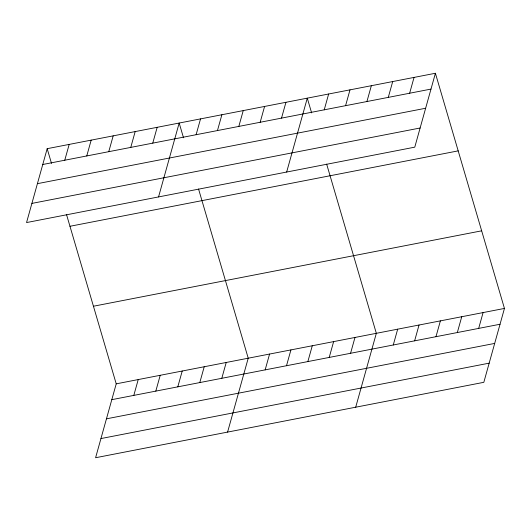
<?xml version="1.0" encoding="UTF-8"?>
<svg xmlns="http://www.w3.org/2000/svg" width="531" height="531" viewBox="0 0 531 531"><rect width="100%" height="100%" fill="white"/><g stroke="black" fill="none" stroke-linecap="round" stroke-linejoin="round"><path stroke-width="0.8" d="M47.179 148.68L26.55 222.569L414.777 147.16L435.407 73.265L47.179 148.68L51.514 163.422M64.762 160.229L69.183 144.405M86.765 155.955L91.179 140.131M108.762 151.68L113.183 135.856M130.759 147.406L135.179 131.582M152.762 143.131L157.176 127.314M158.55 196.935L179.179 123.039L183.507 137.781M66.548 214.643L116.223 383.84L95.593 457.735L483.821 382.32L504.45 308.431L435.407 73.265M196.112 134.715L200.532 118.891M133.805 395.389L138.226 379.565M217.464 130.566L221.885 114.742M155.809 391.115L160.223 375.291M238.817 126.418L243.238 110.594M177.805 386.84L182.226 371.016M260.17 122.269L264.591 106.446M199.802 382.566L204.223 366.748M281.523 118.121L285.943 102.304M221.805 378.298L226.219 362.474M286.66 172.044L307.29 98.155L311.624 112.897M227.587 432.095L248.223 358.199L198.548 189.003M324.229 109.831L328.643 94.007M265.155 369.875L269.575 354.051M345.581 105.682L349.995 89.858M286.508 365.726L290.928 349.902M366.934 101.534L371.348 85.71M307.861 361.578L312.281 345.754M388.287 97.385L392.701 81.562M329.213 357.429L333.634 341.606M409.64 93.237L414.054 77.413M350.566 353.281L354.98 337.464M355.704 407.211L376.333 333.315L326.658 164.119M393.272 344.991L397.686 329.167M414.625 340.842L419.039 325.018M435.978 336.694L440.391 320.87M457.33 332.545L461.744 316.722M478.677 328.397L483.097 312.573M42.765 164.497L430.986 89.089M37.416 183.666L425.636 108.251M31.9 203.406L420.127 127.998M69.966 226.279L458.193 150.87M93.443 306.234L481.663 230.826M116.223 383.84L504.45 308.431M111.809 399.664L500.029 324.249M106.459 418.826L494.68 343.418M100.943 438.566L489.17 363.158"/></g></svg>
